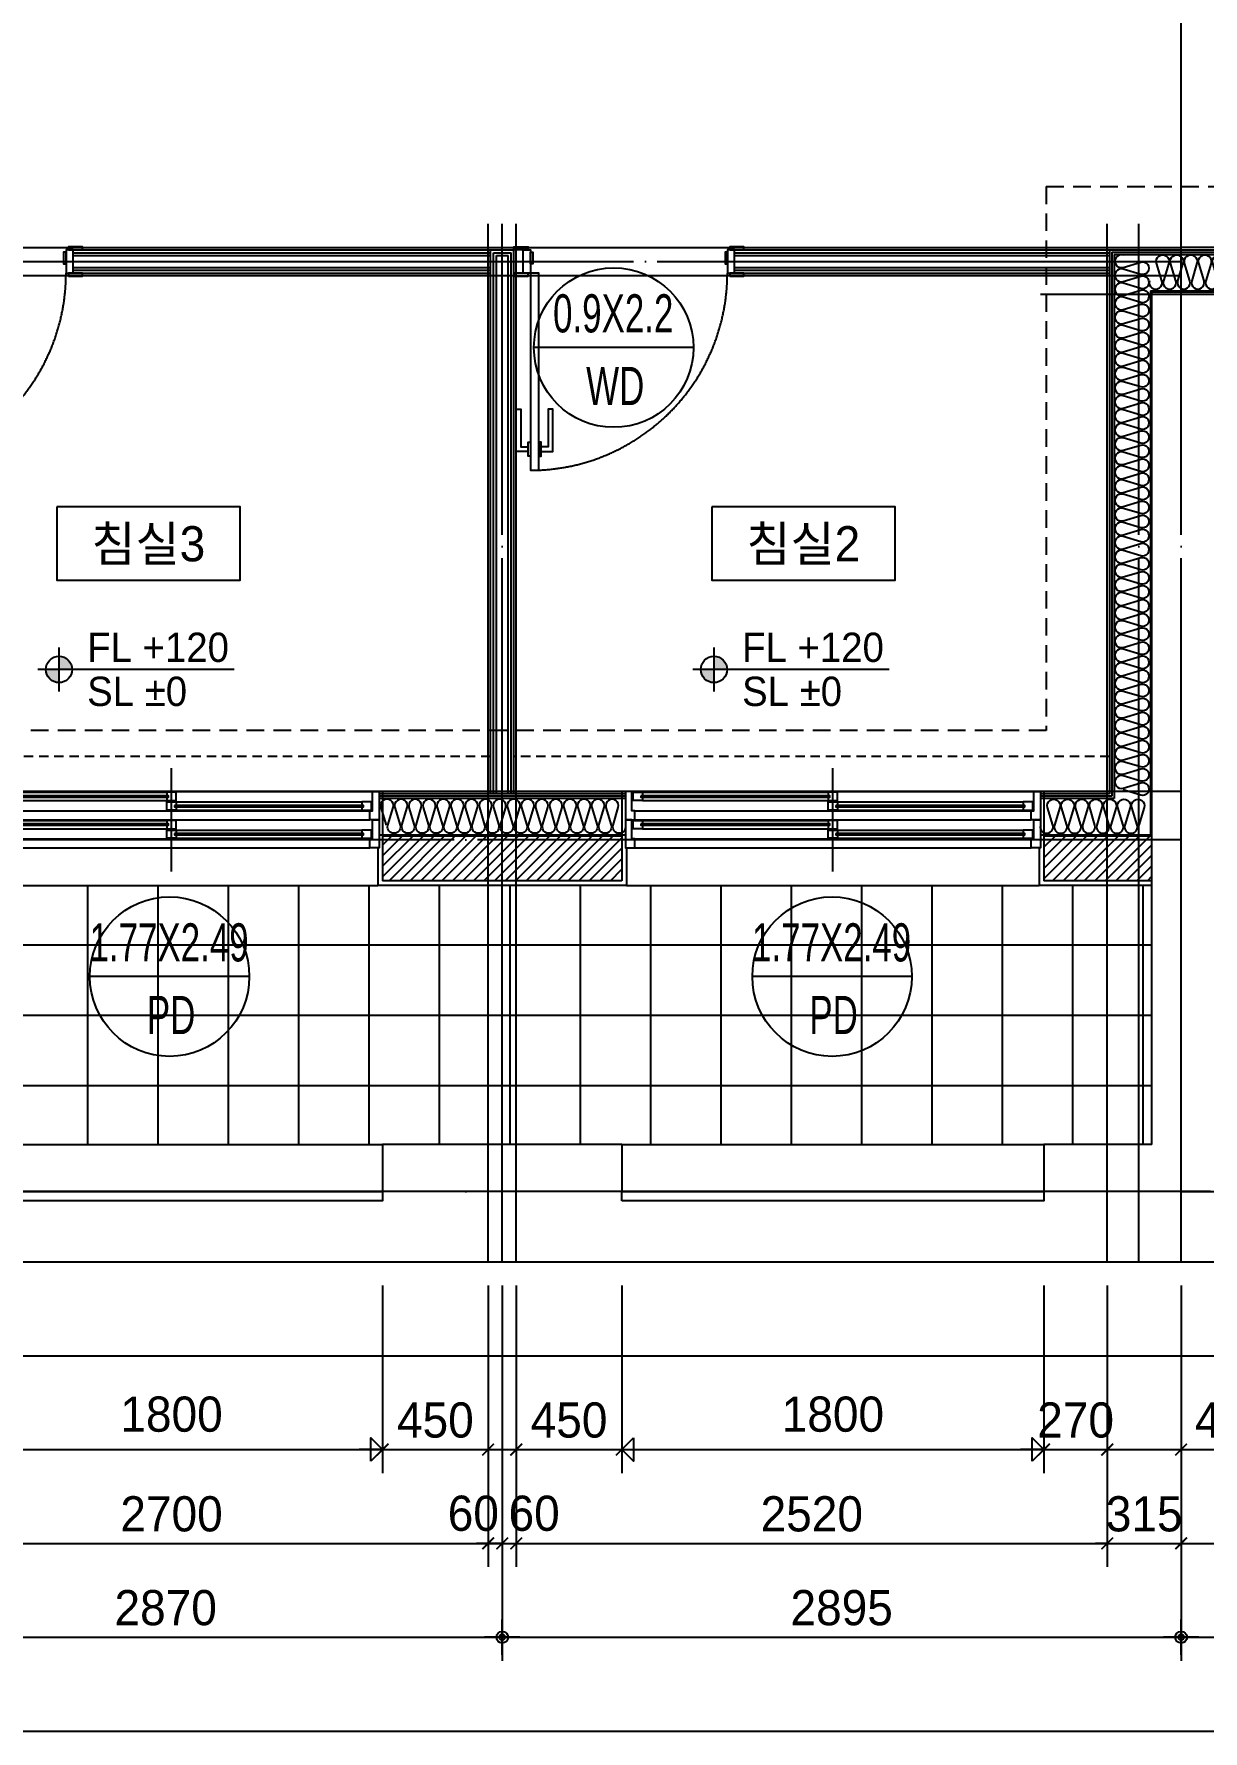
# Model space of a CAD drawing. Header units: millimetres. Extents: x -24416 to 92204, y -190080 to 23760.
# Drawn here: x 14244 to 19229, y -124406 to -117171 of the extents above; entities that cross this region are included whole.
import ezdxf
from ezdxf.enums import TextEntityAlignment as Align

# ---------------------------------------------------------------- set-up
doc = ezdxf.new("R2010")
doc.units = ezdxf.units.MM
doc.header["$LTSCALE"] = 50
for name, pattern in [('AUDIT_D_220706163347-0', [0]), ('CEN', [62, 60, -1, 0, -1]), ('H', [1.3, 0.8, -0.5]), ('HID', [2.3, 1.5, -0.8]), ('평면도(기준)$0$CENTER2', [16.25, 15, -0.5, 0.25, -0.5])]:
    doc.linetypes.add(name, pattern=pattern)
doc.layers.get('defpoints').update_dxf_attribs({"color": 139})
for name, color, linetype in [('A-레벨', 7, 'AUDIT_D_220706163347-0'), ('A-창호부호', 4, 'Continuous'), ('A_HAT', 8, 'Continuous'), ('AA-XXXX-DIMS', 7, 'Continuous'), ('ARDM', 7, 'Continuous'), ('CEN_CON', 1, 'CEN'), ('CEN_WALL', 12, 'CEN'), ('CONC', 2, 'Continuous'), ('dan1', 7, 'HID'), ('DIM', 7, 'AUDIT_D_220706163347-0'), ('ELE3_CON', 7, 'Continuous'), ('ELE4', 4, 'Continuous'), ('FIN', 6, 'Continuous'), ('INS', 8, 'Continuous'), ('INSUL', 8, 'Continuous'), ('SINA-F-FRAME', 4, 'Continuous'), ('WAL', 3, 'Continuous'), ('WAL_DRY', 7, 'Continuous'), ('WIN', 4, 'Continuous'), ('X - 단위세대$0$ETC', 6, 'Continuous'), ('바닥타일', 8, 'Continuous'), ('실명', 3, 'AUDIT_D_220706163347-0'), ('실명박스', 7, 'AUDIT_D_220706163347-0'), ('커튼박스', 6, 'Continuous'), ('평면도(기준)$0$1.EC-F-DOOR', 4, 'Continuous'), ('평면도(기준)$0$1.EC-F-DOOR-F', 4, 'Continuous')]:
    doc.layers.add(name, color=color, linetype=linetype)
doc.layers.add('Defpoint', color=135, linetype='Continuous', plot=False)
doc.layers.add('MC', color=135, linetype='Continuous', plot=False)
doc.styles.add('HAUD01', font='Dotum.ttf')
doc.styles.add('맑은고딕', font='malgun.ttf', dxfattribs={"width": 0.9})
doc.dimstyles.new('DIM-50', dxfattribs={"dimscale": 50, "dimtxt": 3, "dimasz": 1, "dimexe": 2, "dimexo": 2, "dimgap": 1, "dimtad": 1, "dimdec": 0, "dimzin": 0, "dimdsep": 46, "dimtxsty": '맑은고딕', "dimblk1": 'DIMDOT', "dimblk2": 'DIMDOT', "dimsah": 1, "dimcen": 0.09, "dimdle": 2, "dimclrd": 7, "dimclre": 7, "dimclrt": 3, "dimadec": 0, "dimazin": 0, "dimtfac": 1, "dimtdec": 0, "dimtix": 1, "dimtmove": 2, "dimatfit": 3, "dimldrblk": 'DIMDOT', "dimfxl": 1, "dimtolj": 1, "dimtzin": 0, "dimarcsym": 0})
doc.dimstyles.new('MCDIM-50', dxfattribs={"dimscale": 50, "dimtxt": 3, "dimasz": 1, "dimexe": 2, "dimexo": 2, "dimgap": 1, "dimtad": 1, "dimdec": 0, "dimzin": 0, "dimdsep": 46, "dimtxsty": '맑은고딕', "dimblk1": 'ARCHTICK', "dimblk2": 'ARCHTICK', "dimsah": 1, "dimcen": 0.09, "dimdle": 2, "dimclrd": 7, "dimclre": 7, "dimclrt": 3, "dimadec": 0, "dimazin": 0, "dimtfac": 1, "dimtdec": 0, "dimtix": 1, "dimtmove": 2, "dimatfit": 3, "dimldrblk": 'ARCHTICK', "dimfxl": 1, "dimtolj": 1, "dimtzin": 0, "dimarcsym": 0})
doc.dimstyles.new('외부100-win', dxfattribs={"dimscale": 50, "dimtxt": 3, "dimasz": 1, "dimexe": 2, "dimexo": 2.5, "dimgap": 1.5, "dimtad": 1, "dimdec": 0, "dimzin": 0, "dimdsep": 46, "dimtxsty": '맑은고딕', "dimblk": 'DO2-2', "dimblk1": 'DO2-2', "dimblk2": 'DIMDOT', "dimcen": 0.09, "dimdle": 2, "dimclrd": 7, "dimclre": 7, "dimclrt": 3, "dimadec": 0, "dimazin": 0, "dimtfac": 1, "dimtdec": 0, "dimtix": 1, "dimtmove": 2, "dimatfit": 3, "dimldrblk": 'DO2-2', "dimfxl": 1, "dimtolj": 1, "dimtzin": 0, "dimarcsym": 0})
pattern_1 = [(45, (-332026.308, -137553.743), (-22.4506403, 22.4506403), [])]

# ---------------------------------------------------------------- blocks, each defined once
blk = doc.blocks.new('A$C4D377245')
at = {"layer": 'A-창호부호'}
blk.add_line((675.4, 345), (14.6, 345), dxfattribs=at)
blk.add_circle((345, 345), 330.4, dxfattribs=at)
blk = doc.blocks.new('WIN_이중창_1800')
at = {"layer": 'Defpoint'}
for p, q in [((-15, 240), (-15, 0)), ((1785, 240), (1785, 0))]:
    blk.add_line(p, q, dxfattribs=at)
at = {"layer": 'WIN'}
blk.add_line((885, -100), (885, 340), dxfattribs=at)
at = {"layer": 'WIN', "color": 8}
for p, q in [((1742, 240), (28, 240)), ((1697, 237), (905, 237)), ((1730, 158), (40, 158)), ((865, 196), (73, 196)), ((865, 161), (73, 161)), ((1697, 202), (905, 202)), ((1730, 120), (40, 120)), ((865, 76), (73, 76)), ((1697, 117), (905, 117)), ((1697, 82), (905, 82)), ((1730, 38), (40, 38)), ((1730, 0), (40, 0)), ((865, 41), (73, 41))]:
    blk.add_line(p, q, dxfattribs=at)
at = {"layer": 'WIN'}
for points in [[(40, 158), (28, 158), (28, 240), (0, 240), (0, 120), (40, 120), (40, 158)], [(905, 216.5), (905, 202), (865, 202), (865, 237), (905, 237), (905, 222.5)], [(1704, 222.5), (1704, 216.5), (898, 216.5), (898, 222.5), (1704, 222.5)], [(1697, 216.5), (1697, 202), (1737, 202), (1737, 237), (1697, 237), (1697, 222.5)], [(1730, 158), (1742, 158), (1742, 240), (1770, 240), (1770, 120), (1730, 120), (1730, 158)], [(73, 175.5), (73, 161), (33, 161), (33, 196), (73, 196), (73, 181.5)], [(872, 181.5), (872, 175.5), (66, 175.5), (66, 181.5), (872, 181.5)], [(865, 175.5), (865, 161), (905, 161), (905, 196), (865, 196), (865, 181.5)], [(40, 38), (28, 38), (28, 120), (0, 120), (0, 0), (40, 0), (40, 38)], [(73, 55.5), (73, 41), (33, 41), (33, 76), (73, 76), (73, 61.5)], [(905, 96.5), (905, 82), (865, 82), (865, 117), (905, 117), (905, 102.5)], [(865, 55.5), (865, 41), (905, 41), (905, 76), (865, 76), (865, 61.5)], [(1704, 102.5), (1704, 96.5), (898, 96.5), (898, 102.5), (1704, 102.5)], [(1697, 96.5), (1697, 82), (1737, 82), (1737, 117), (1697, 117), (1697, 102.5)], [(1730, 38), (1742, 38), (1742, 120), (1770, 120), (1770, 0), (1730, 0), (1730, 38)], [(872, 61.5), (872, 55.5), (66, 55.5), (66, 61.5), (872, 61.5)]]:
    blk.add_lwpolyline(points, dxfattribs=at)
blk = doc.blocks.new('insul1')
blk.add_lwpolyline([(0, 0.25, 1.344031), (0.35, 0.25), (0.2, 0.75, -1.344031), (0.55, 0.75), (0.4, 0.25)], format="xyb")
blk = doc.blocks.new('DongSinsul_1')
at = {"layer": 'INSUL'}
blk.add_lwpolyline([(0, 0.25, 1.34403), (0.35, 0.25), (0.2, 0.75, -1.34403), (0.55, 0.75), (0.4, 0.25)], format="xyb", dxfattribs=at)
blk = doc.blocks.new('A$C3C3C21E6')
at = {"layer": '평면도(기준)$0$1.EC-F-DOOR'}
blk.add_lwpolyline([(70, -210), (70, -1049.6), (106, -1049.6), (106, -210), (70, -210)], dxfattribs=at)
at = {"layer": '평면도(기준)$0$1.EC-F-DOOR', "color": 8}
for points in [[(60, -969.6), (10, -969.6), (10, -789.6), (30, -789.6), (30, -949.6), (60, -949.6)], [(116.1, -969.6), (166.1, -969.6), (166.1, -789.6), (146.1, -789.6), (146.1, -949.6), (116.1, -949.6)]]:
    blk.add_lwpolyline(points, dxfattribs=at)
for points in [[(70, -929.6), (70, -989.6), (60, -989.6), (60, -929.6)], [(106, -929.6), (106, -989.6), (116, -989.6), (116, -929.6)]]:
    blk.add_lwpolyline(points, close=True, dxfattribs=at)
at = {"layer": '평면도(기준)$0$1.EC-F-DOOR', "color": 1, "linetype": '평면도(기준)$0$CENTER2', "ltscale": 6}
blk.add_arc((69.4, -209.7), 840.6, 272.49818, 359.98243, dxfattribs=at)
at = {"layer": '평면도(기준)$0$1.EC-F-DOOR-F'}
for points in [[(60, -110), (40, -110), (0, -110), (0, -98), (60, -98)], [(40, -110), (70, -110), (70, -210), (40, -210)], [(70, -120), (80, -120), (80, -170), (70, -170)], [(910, -120), (900, -120), (900, -170), (910, -170)], [(940, -110), (910, -110), (910, -210), (940, -210)], [(920, -110), (940, -110), (980, -110), (980, -98), (920, -98)], [(0, -222), (60, -222), (60, -210), (0, -210)], [(920, -222), (980, -222), (980, -210), (920, -210)]]:
    blk.add_lwpolyline(points, close=True, dxfattribs=at)
blk = doc.blocks.new('U-121A(기본)', base_point=(-97042.6, -98978.4))
at = {"layer": 'A_HAT'}
h = blk.add_hatch(dxfattribs=at)
h.set_pattern_fill('ANSI31', color=256, scale=10, style=0)
h.set_pattern_definition(pattern_1)
h.paths.add_polyline_path([(-113457.6, -97653.4), (-113457.6, -97463.4), (-114477.6, -97463.4), (-114477.6, -97653.4)])
h = blk.add_hatch(dxfattribs=at)
h.set_pattern_fill('ANSI31', color=256, scale=10, style=0)
h.set_pattern_definition(pattern_1)
h.paths.add_polyline_path([(-111657.6, -97463.4), (-111197.6, -97463.4), (-111197.6, -97653.4), (-111657.6, -97653.4)])
at = {"layer": '바닥타일'}
h = blk.add_hatch(dxfattribs=at)
h.set_pattern_fill('_USER', color=256, scale=300, double=1, pattern_type=0)
h.set_pattern_definition([(0, (-332026.3, -137553.74), (0, 300), []), (90, (-332026.3, -137553.74), (-300, 2e-14), [])])
h.paths.add_polyline_path([(-121157.6, -98778.4), (-121157.6, -97673.4), (-111197.6, -97673.4), (-111197.6, -98778.4)])
at = {"layer": 'CEN_CON'}
for p, q in [((-111072.6, -99278.4), (-111072.6, -91953.4)), ((-111072.6, -98978.4), (-121257.6, -98978.4)), ((-111072.6, -98978.4), (-96437.6, -98978.4))]:
    blk.add_line(p, q, dxfattribs=at)
at = {"layer": 'CEN_WALL'}
for p, q in [((-113967.6, -99278.4), (-113967.6, -94853.4)), ((-111252.6, -99278.4), (-111252.6, -94853.4)), ((-125707.6, -95013.4), (-111072.6, -95013.4)), ((-111672.6, -95153.4), (-108017.6, -95153.4)), ((-111072.6, -97478.4), (-125707.6, -97478.4))]:
    blk.add_line(p, q, dxfattribs=at)
at = {"layer": 'CONC'}
for p, q in [((-111197.6, -98778.4), (-111197.6, -95143.4)), ((-111197.6, -95143.4), (-110627.6, -95143.4)), ((-113457.6, -98778.4), (-114477.6, -98778.4)), ((-114477.6, -98778.4), (-114477.6, -98978.4)), ((-113457.6, -98778.4), (-113457.6, -98978.4)), ((-111197.6, -98778.4), (-111657.6, -98778.4)), ((-111657.6, -98778.4), (-111657.6, -98978.4)), ((-113457.6, -98978.4), (-114477.6, -98978.4)), ((-110947.6, -98978.4), (-111657.6, -98978.4))]:
    blk.add_line(p, q, dxfattribs=at)
at = {"layer": 'dan1'}
for points in [[(-111647.6, -94693.4), (-111647.6, -97013.4), (-116737.6, -97013.4)], [(-111647.6, -94693.4), (-107857.6, -94693.4), (-107857.6, -97013.4), (-105407.6, -97013.4)]]:
    blk.add_lwpolyline(points, dxfattribs=at)
at = {"layer": 'ELE3_CON'}
for p, q in [((-116277.6, -98778.4), (-114477.6, -98778.4)), ((-113457.6, -98778.4), (-111657.6, -98778.4))]:
    blk.add_line(p, q, dxfattribs=at)
at = {"layer": 'ELE4'}
for p, q in [((-116257.6, -97673.4), (-114497.6, -97673.4)), ((-113437.6, -97673.4), (-111677.6, -97673.4))]:
    blk.add_line(p, q, dxfattribs=at)
at = {"layer": 'FIN'}
for p, q in [((-114497.6, -97513.4), (-114497.6, -97673.4)), ((-113437.6, -97513.4), (-113437.6, -97673.4)), ((-111677.6, -97513.4), (-111677.6, -97673.4)), ((-113437.6, -97673.4), (-114497.6, -97673.4)), ((-111197.6, -97673.4), (-111677.6, -97673.4))]:
    blk.add_line(p, q, dxfattribs=at)
at = {"layer": 'INS'}
for p, q in [((-111357.6, -94983.4), (-111357.6, -97303.4)), ((-111357.6, -94983.4), (-110612.6, -94983.4)), ((-111202.6, -95138.4), (-111202.6, -97458.4)), ((-111202.6, -95138.4), (-110612.6, -95138.4)), ((-113442.6, -97303.4), (-114492.6, -97303.4)), ((-111357.6, -97303.4), (-111672.6, -97303.4)), ((-113442.6, -97458.4), (-114492.6, -97458.4)), ((-111202.6, -97458.4), (-111672.6, -97458.4))]:
    blk.add_line(p, q, dxfattribs=at)
at = {"layer": 'MC'}
for p, q in [((-114027.6, -99278.4), (-114027.6, -94853.4)), ((-113907.6, -99278.4), (-113907.6, -94853.4)), ((-111387.6, -99278.4), (-111387.6, -94853.4)), ((-125707.6, -94953.4), (-111072.6, -94953.4)), ((-105097.6, -94953.4), (-111072.6, -94953.4)), ((-125707.6, -95073.4), (-111072.6, -95073.4)), ((-111072.6, -97273.4), (-125707.6, -97273.4))]:
    blk.add_line(p, q, dxfattribs=at)
at = {"layer": 'WAL'}
for p, q in [((-113457.6, -97463.4), (-114477.6, -97463.4)), ((-114477.6, -97463.4), (-114477.6, -97653.4)), ((-113457.6, -97463.4), (-113457.6, -97653.4)), ((-111197.6, -97463.4), (-111657.6, -97463.4)), ((-111657.6, -97463.4), (-111657.6, -97653.4)), ((-113457.6, -97653.4), (-114477.6, -97653.4)), ((-111197.6, -97653.4), (-111657.6, -97653.4))]:
    blk.add_line(p, q, dxfattribs=at)
at = {"layer": 'WAL_DRY'}
for p, q in [((-115797.6, -94963.4), (-114017.6, -94963.4)), ((-115797.6, -94975.9), (-114017.6, -94975.9)), ((-115797.6, -94988.4), (-114017.6, -94988.4)), ((-114017.6, -97283.4), (-114017.6, -94963.4)), ((-114017.6, -94963.4), (-113917.6, -94963.4)), ((-114005.1, -97283.4), (-114005.1, -94975.9)), ((-114005.1, -94975.9), (-113930.1, -94975.9)), ((-113992.6, -97283.4), (-113992.6, -94988.4)), ((-113992.6, -94988.4), (-113942.6, -94988.4)), ((-113942.6, -97283.4), (-113942.6, -94988.4)), ((-113930.1, -97283.4), (-113930.1, -94975.9)), ((-113917.6, -97283.4), (-113917.6, -94963.4)), ((-112977.6, -94963.4), (-111377.6, -94963.4)), ((-112977.6, -94975.9), (-111377.6, -94975.9)), ((-112977.6, -94988.4), (-111377.6, -94988.4)), ((-111377.6, -94963.4), (-111377.6, -97283.4)), ((-111377.6, -94963.4), (-110612.6, -94963.4)), ((-111367.6, -94973.4), (-110612.6, -94973.4)), ((-111367.6, -94973.4), (-111367.6, -97293.4)), ((-115797.6, -95038.4), (-114017.6, -95038.4)), ((-115797.6, -95050.9), (-114017.6, -95050.9)), ((-115797.6, -95063.4), (-114017.6, -95063.4)), ((-112977.6, -95038.4), (-111377.6, -95038.4)), ((-112977.6, -95050.9), (-111377.6, -95050.9)), ((-112977.6, -95063.4), (-111377.6, -95063.4)), ((-113442.6, -97283.4), (-114492.6, -97283.4)), ((-113442.6, -97293.4), (-114492.6, -97293.4)), ((-111377.6, -97283.4), (-111672.6, -97283.4)), ((-111367.6, -97293.4), (-111672.6, -97293.4))]:
    blk.add_line(p, q, dxfattribs=at)
at = {"layer": 'X - 단위세대$0$ETC'}
for points in [[(-116277.6, -99018.4), (-116277.6, -98978.4), (-114477.6, -98978.4), (-114477.6, -99018.4), (-116277.6, -99018.4)], [(-113457.6, -99018.4), (-113457.6, -98978.4), (-111657.6, -98978.4), (-111657.6, -99018.4), (-113457.6, -99018.4)]]:
    blk.add_lwpolyline(points, dxfattribs=at)
at = {"layer": '커튼박스', "linetype": 'H'}
for p, q in [((-114017.6, -97123.4), (-116737.6, -97123.4)), ((-111377.6, -97123.4), (-113917.6, -97123.4))]:
    blk.add_line(p, q, dxfattribs=at)
at = {"layer": 'INS', "xscale": 150, "yscale": 150, "zscale": 150, "rotation": 270, "row_count": 1, "column_count": 38, "row_spacing": 0, "column_spacing": 60}
blk.add_blockref('insul1', (-111357.6, -94985.9), dxfattribs=at)
at = {"layer": 'INS', "yscale": 150, "zscale": 150, "row_count": 1, "row_spacing": 0}
for p, xscale, column_count, column_spacing in [((-113442.6, -97453.4), -150, 17, -60), ((-111672.6, -97453.4), 150, 7, 60)]:
    blk.add_blockref('insul1', p, dxfattribs=dict(at, xscale=xscale, column_count=column_count, column_spacing=column_spacing))
at = {"layer": 'INSUL', "xscale": 150, "yscale": 150, "zscale": 150, "rotation": 4.764361866196885e-11, "row_count": 1, "column_count": 9, "row_spacing": 1, "column_spacing": 60}
blk.add_blockref('DongSinsul_1', (-111207.6, -95133.4), dxfattribs=at)
at = {"layer": 'SINA-F-FRAME'}
for p in [(-116737.6, -94853.4), (-113917.6, -94853.4)]:
    blk.add_blockref('A$C3C3C21E6', p, dxfattribs=at)
at = {"layer": 'WIN', "xscale": -1}
for p in [(-114492.6, -97513.4), (-111672.6, -97513.4)]:
    blk.add_blockref('WIN_이중창_1800', p, dxfattribs=at)
blk = doc.blocks.new('A$Cb33ca4a3')
at = {"layer": 'A-레벨'}
h = blk.add_hatch(color=256, dxfattribs=at)
h.paths.add_polyline_path([(14350.7, -143696.4), (14350.7, -143640.1), (14294.5, -143640.1, 0.414214)])
h.paths.add_polyline_path([(14350.7, -143583.9), (14350.7, -143640.1), (14407, -143640.1, 0.414214)])
h = blk.add_hatch(color=256, dxfattribs=at)
h.paths.add_polyline_path([(17143.4, -143696.4), (17143.4, -143640.1), (17087.2, -143640.1, 0.414214)])
h.paths.add_polyline_path([(17143.4, -143583.9), (17143.4, -143640.1), (17199.7, -143640.1, 0.414214)])
for p, q in [((14350.7, -143546.4), (14350.7, -143733.9)), ((17143.4, -143546.4), (17143.4, -143733.9)), ((15097.8, -143640.1), (14260.7, -143640.1)), ((17890.5, -143640.1), (17053.4, -143640.1))]:
    blk.add_line(p, q, dxfattribs=at)
for centre in [(14350.7, -143640.1), (17143.4, -143640.1)]:
    blk.add_circle(centre, 56.2, dxfattribs=at)
at = {"layer": 'A-레벨', "color": 4, "style": 'HAUD01'}
for s, p in [('FL +120', (14470.8, -143608.2)), ('FL +120', (17263.5, -143608.2)), ('SL %%P0', (14470.8, -143795.9)), ('SL %%P0', (17263.5, -143795.9))]:
    blk.add_text(s, height=125, dxfattribs=at).set_placement(p)
blk = doc.blocks.new('_ArchTick')
at = {"color": 0, "linetype": 'ByBlock', "const_width": 0.15}
blk.add_lwpolyline([(-0.5, -0.5), (0.5, 0.5)], dxfattribs=at)
blk = doc.blocks.new('*D148')
at = {"layer": 'defpoints', "color": 0, "linetype": 'ByBlock', "transparency": 16777216}
for p in [(19135.6, -146165.9), (19580.6, -146165.9), (19580.6, -146965.9)]:
    blk.add_point(p, dxfattribs=at)
at = {"layer": 'DIM', "color": 7, "linetype": 'ByBlock', "lineweight": -2, "transparency": 16777216}
for p, q in [((19135.6, -146265.9), (19135.6, -147065.9)), ((19580.6, -146265.9), (19580.6, -147065.9)), ((19035.6, -146965.9), (19680.6, -146965.9))]:
    blk.add_line(p, q, dxfattribs=at)
at = {"layer": 'DIM', "color": 7, "linetype": 'ByBlock', "lineweight": -2, "transparency": 16777216, "xscale": 50, "yscale": 50, "zscale": 50, "rotation": 180}
blk.add_blockref('_ArchTick', (19135.6, -146965.9), dxfattribs=at)
at = {"layer": 'DIM', "color": 7, "linetype": 'ByBlock', "lineweight": -2, "transparency": 16777216, "xscale": 50, "yscale": 50, "zscale": 50}
blk.add_blockref('_ArchTick', (19580.6, -146965.9), dxfattribs=at)
at = {"layer": 'DIM', "color": 3, "linetype": 'ByBlock', "transparency": 16777216, "insert": (19358.1, -146840.8), "char_height": 150, "attachment_point": 5, "style": 'HAUD01'}
blk.add_mtext('\\A1;445', dxfattribs=at)
blk = doc.blocks.new('DIMDOT')
at = {"layer": 'AA-XXXX-DIMS'}
for p, q in [((0, -1.5), (0, 1.5)), ((-1.5, 0), (1.5, 0))]:
    blk.add_line(p, q, dxfattribs=at)
for radius in [0.5, 0.25]:
    blk.add_circle((0, 0), radius, dxfattribs=at)
blk = doc.blocks.new('*D702')
at = {"layer": 'defpoints', "color": 0, "transparency": 16777216}
for p in [(13370.6, -146165.9), (16240.6, -146165.9), (16240.6, -147765.9)]:
    blk.add_point(p, dxfattribs=at)
at = {"layer": 'DIM', "color": 7, "lineweight": -2, "transparency": 16777216}
for p, q in [((13370.6, -146265.9), (13370.6, -147865.9)), ((16240.6, -146265.9), (16240.6, -147865.9)), ((13420.6, -147765.9), (16190.6, -147765.9))]:
    blk.add_line(p, q, dxfattribs=at)
at = {"layer": 'DIM', "color": 7, "lineweight": -2, "transparency": 16777216, "xscale": 50, "yscale": 50, "zscale": 50, "rotation": 180}
blk.add_blockref('DIMDOT', (13370.6, -147765.9), dxfattribs=at)
at = {"layer": 'DIM', "color": 7, "lineweight": -2, "transparency": 16777216, "xscale": 50, "yscale": 50, "zscale": 50}
blk.add_blockref('DIMDOT', (16240.6, -147765.9), dxfattribs=at)
at = {"layer": 'DIM', "color": 3, "transparency": 16777216, "insert": (14805.6, -147640.8), "char_height": 150, "attachment_point": 5, "style": 'HAUD01'}
blk.add_mtext('\\A1;2870', dxfattribs=at)
blk = doc.blocks.new('*D703')
at = {"layer": 'defpoints', "color": 0, "transparency": 16777216}
for p in [(16240.6, -146165.9), (19135.6, -146165.9), (19135.6, -147765.9)]:
    blk.add_point(p, dxfattribs=at)
at = {"layer": 'DIM', "color": 7, "lineweight": -2, "transparency": 16777216}
for p, q in [((16240.6, -146265.9), (16240.6, -147865.9)), ((19135.6, -146265.9), (19135.6, -147865.9)), ((16290.6, -147765.9), (19085.6, -147765.9))]:
    blk.add_line(p, q, dxfattribs=at)
at = {"layer": 'DIM', "color": 7, "lineweight": -2, "transparency": 16777216, "xscale": 50, "yscale": 50, "zscale": 50, "rotation": 180}
blk.add_blockref('DIMDOT', (16240.6, -147765.9), dxfattribs=at)
at = {"layer": 'DIM', "color": 7, "lineweight": -2, "transparency": 16777216, "xscale": 50, "yscale": 50, "zscale": 50}
blk.add_blockref('DIMDOT', (19135.6, -147765.9), dxfattribs=at)
at = {"layer": 'DIM', "color": 3, "transparency": 16777216, "insert": (17688.1, -147640.8), "char_height": 150, "attachment_point": 5, "style": 'HAUD01'}
blk.add_mtext('\\A1;2895', dxfattribs=at)
blk = doc.blocks.new('*D704')
at = {"layer": 'defpoints', "color": 0, "transparency": 16777216}
for p in [(19135.6, -146165.9), (21955.6, -146165.9), (21955.6, -147765.9)]:
    blk.add_point(p, dxfattribs=at)
at = {"layer": 'DIM', "color": 7, "lineweight": -2, "transparency": 16777216}
for p, q in [((19135.6, -146265.9), (19135.6, -147865.9)), ((21955.6, -146265.9), (21955.6, -147865.9)), ((19185.6, -147765.9), (21905.6, -147765.9))]:
    blk.add_line(p, q, dxfattribs=at)
at = {"layer": 'DIM', "color": 7, "lineweight": -2, "transparency": 16777216, "xscale": 50, "yscale": 50, "zscale": 50, "rotation": 180}
blk.add_blockref('DIMDOT', (19135.6, -147765.9), dxfattribs=at)
at = {"layer": 'DIM', "color": 7, "lineweight": -2, "transparency": 16777216, "xscale": 50, "yscale": 50, "zscale": 50}
blk.add_blockref('DIMDOT', (21955.6, -147765.9), dxfattribs=at)
at = {"layer": 'DIM', "color": 3, "transparency": 16777216, "insert": (20545.6, -147640.8), "char_height": 150, "attachment_point": 5, "style": 'HAUD01'}
blk.add_mtext('\\A1;2820', dxfattribs=at)
blk = doc.blocks.new('*D708')
at = {"layer": 'defpoints', "color": 0, "transparency": 16777216}
for p in [(9130.6, -146165.9), (33165.6, -146165.9), (33165.6, -148165.9)]:
    blk.add_point(p, dxfattribs=at)
at = {"layer": 'DIM', "color": 7, "lineweight": -2, "transparency": 16777216}
for p, q in [((9130.6, -146265.9), (9130.6, -148265.9)), ((33165.6, -146265.9), (33165.6, -148265.9)), ((9180.6, -148165.9), (33115.6, -148165.9))]:
    blk.add_line(p, q, dxfattribs=at)
at = {"layer": 'DIM', "color": 7, "lineweight": -2, "transparency": 16777216, "xscale": 50, "yscale": 50, "zscale": 50, "rotation": 180}
blk.add_blockref('DIMDOT', (9130.6, -148165.9), dxfattribs=at)
at = {"layer": 'DIM', "color": 7, "lineweight": -2, "transparency": 16777216, "xscale": 50, "yscale": 50, "zscale": 50}
blk.add_blockref('DIMDOT', (33165.6, -148165.9), dxfattribs=at)
at = {"layer": 'DIM', "color": 3, "transparency": 16777216, "insert": (21148.1, -148040.8), "char_height": 150, "attachment_point": 5, "style": 'HAUD01'}
blk.add_mtext('\\A1;24035', dxfattribs=at)
blk = doc.blocks.new('*D713')
at = {"layer": 'defpoints', "color": 0, "linetype": 'ByBlock', "transparency": 16777216}
for p in [(13480.6, -146165.9), (16180.6, -146165.9), (16180.6, -147365.9)]:
    blk.add_point(p, dxfattribs=at)
at = {"layer": 'DIM', "color": 7, "linetype": 'ByBlock', "lineweight": -2, "transparency": 16777216}
for p, q in [((13480.6, -146265.9), (13480.6, -147465.9)), ((16180.6, -146265.9), (16180.6, -147465.9)), ((13380.6, -147365.9), (16280.6, -147365.9))]:
    blk.add_line(p, q, dxfattribs=at)
at = {"layer": 'DIM', "color": 7, "linetype": 'ByBlock', "lineweight": -2, "transparency": 16777216, "xscale": 50, "yscale": 50, "zscale": 50, "rotation": 180}
blk.add_blockref('_ArchTick', (13480.6, -147365.9), dxfattribs=at)
at = {"layer": 'DIM', "color": 7, "linetype": 'ByBlock', "lineweight": -2, "transparency": 16777216, "xscale": 50, "yscale": 50, "zscale": 50}
blk.add_blockref('_ArchTick', (16180.6, -147365.9), dxfattribs=at)
at = {"layer": 'DIM', "color": 3, "linetype": 'ByBlock', "transparency": 16777216, "insert": (14830.6, -147240.8), "char_height": 150, "attachment_point": 5, "style": 'HAUD01'}
blk.add_mtext('\\A1;2700', dxfattribs=at)
blk = doc.blocks.new('*D714')
at = {"layer": 'defpoints', "color": 0, "linetype": 'ByBlock', "transparency": 16777216}
for p in [(16180.6, -146165.9), (16240.6, -146165.9), (16240.6, -147365.9)]:
    blk.add_point(p, dxfattribs=at)
at = {"layer": 'DIM', "color": 7, "linetype": 'ByBlock', "lineweight": -2, "transparency": 16777216}
for p, q in [((16180.6, -146265.9), (16180.6, -147465.9)), ((16240.6, -146265.9), (16240.6, -147465.9)), ((16180.6, -147365.9), (16130.6, -147365.9)), ((16180.6, -147365.9), (16240.6, -147365.9)), ((16240.6, -147365.9), (16290.6, -147365.9))]:
    blk.add_line(p, q, dxfattribs=at)
at = {"layer": 'DIM', "color": 7, "linetype": 'ByBlock', "lineweight": -2, "transparency": 16777216, "xscale": 50, "yscale": 50, "zscale": 50}
blk.add_blockref('_ArchTick', (16180.6, -147365.9), dxfattribs=at)
at = {"layer": 'DIM', "color": 7, "linetype": 'ByBlock', "lineweight": -2, "transparency": 16777216, "xscale": 50, "yscale": 50, "zscale": 50, "rotation": 180}
blk.add_blockref('_ArchTick', (16240.6, -147365.9), dxfattribs=at)
at = {"layer": 'DIM', "color": 3, "linetype": 'ByBlock', "transparency": 16777216, "insert": (16117.4, -147238.4), "char_height": 150, "attachment_point": 5, "style": 'HAUD01'}
blk.add_mtext('\\A1;60', dxfattribs=at)
blk = doc.blocks.new('*D715')
at = {"layer": 'defpoints', "color": 0, "linetype": 'ByBlock', "transparency": 16777216}
for p in [(16240.6, -146165.9), (16300.6, -146165.9), (16300.6, -147365.9)]:
    blk.add_point(p, dxfattribs=at)
at = {"layer": 'DIM', "color": 7, "linetype": 'ByBlock', "lineweight": -2, "transparency": 16777216}
for p, q in [((16240.6, -146265.9), (16240.6, -147465.9)), ((16300.6, -146265.9), (16300.6, -147465.9)), ((16240.6, -147365.9), (16190.6, -147365.9)), ((16240.6, -147365.9), (16300.6, -147365.9)), ((16300.6, -147365.9), (16350.6, -147365.9))]:
    blk.add_line(p, q, dxfattribs=at)
at = {"layer": 'DIM', "color": 7, "linetype": 'ByBlock', "lineweight": -2, "transparency": 16777216, "xscale": 50, "yscale": 50, "zscale": 50}
blk.add_blockref('_ArchTick', (16240.6, -147365.9), dxfattribs=at)
at = {"layer": 'DIM', "color": 7, "linetype": 'ByBlock', "lineweight": -2, "transparency": 16777216, "xscale": 50, "yscale": 50, "zscale": 50, "rotation": 180}
blk.add_blockref('_ArchTick', (16300.6, -147365.9), dxfattribs=at)
at = {"layer": 'DIM', "color": 3, "linetype": 'ByBlock', "transparency": 16777216, "insert": (16376.7, -147238.4), "char_height": 150, "attachment_point": 5, "style": 'HAUD01'}
blk.add_mtext('\\A1;60', dxfattribs=at)
blk = doc.blocks.new('*D716')
at = {"layer": 'defpoints', "color": 0, "linetype": 'ByBlock', "transparency": 16777216}
for p in [(16300.6, -146165.9), (18820.6, -146165.9), (18820.6, -147365.9)]:
    blk.add_point(p, dxfattribs=at)
at = {"layer": 'DIM', "color": 7, "linetype": 'ByBlock', "lineweight": -2, "transparency": 16777216}
for p, q in [((16300.6, -146265.9), (16300.6, -147465.9)), ((18820.6, -146265.9), (18820.6, -147465.9)), ((16200.6, -147365.9), (18920.6, -147365.9))]:
    blk.add_line(p, q, dxfattribs=at)
at = {"layer": 'DIM', "color": 7, "linetype": 'ByBlock', "lineweight": -2, "transparency": 16777216, "xscale": 50, "yscale": 50, "zscale": 50, "rotation": 180}
blk.add_blockref('_ArchTick', (16300.6, -147365.9), dxfattribs=at)
at = {"layer": 'DIM', "color": 7, "linetype": 'ByBlock', "lineweight": -2, "transparency": 16777216, "xscale": 50, "yscale": 50, "zscale": 50}
blk.add_blockref('_ArchTick', (18820.6, -147365.9), dxfattribs=at)
at = {"layer": 'DIM', "color": 3, "linetype": 'ByBlock', "transparency": 16777216, "insert": (17560.6, -147240.8), "char_height": 150, "attachment_point": 5, "style": 'HAUD01'}
blk.add_mtext('\\A1;2520', dxfattribs=at)
blk = doc.blocks.new('*D717')
at = {"layer": 'defpoints', "color": 0, "linetype": 'ByBlock', "transparency": 16777216}
for p in [(18820.6, -146165.9), (19135.6, -146165.9), (19135.6, -147365.9)]:
    blk.add_point(p, dxfattribs=at)
at = {"layer": 'DIM', "color": 7, "linetype": 'ByBlock', "lineweight": -2, "transparency": 16777216}
for p, q in [((18820.6, -146265.9), (18820.6, -147465.9)), ((19135.6, -146265.9), (19135.6, -147465.9)), ((18820.6, -147365.9), (18770.6, -147365.9)), ((18820.6, -147365.9), (19135.6, -147365.9)), ((19135.6, -147365.9), (19185.6, -147365.9))]:
    blk.add_line(p, q, dxfattribs=at)
at = {"layer": 'DIM', "color": 7, "linetype": 'ByBlock', "lineweight": -2, "transparency": 16777216, "xscale": 50, "yscale": 50, "zscale": 50}
blk.add_blockref('_ArchTick', (18820.6, -147365.9), dxfattribs=at)
at = {"layer": 'DIM', "color": 7, "linetype": 'ByBlock', "lineweight": -2, "transparency": 16777216, "xscale": 50, "yscale": 50, "zscale": 50, "rotation": 180}
blk.add_blockref('_ArchTick', (19135.6, -147365.9), dxfattribs=at)
at = {"layer": 'DIM', "color": 3, "linetype": 'ByBlock', "transparency": 16777216, "insert": (18978.1, -147240.8), "char_height": 150, "attachment_point": 5, "style": 'HAUD01'}
blk.add_mtext('\\A1;315', dxfattribs=at)
blk = doc.blocks.new('DO2-2')
at = {"layer": 'ARDM'}
blk.add_line((0, 0), (-2, 0), dxfattribs=at)
blk.add_lwpolyline([(-1, -1), (-1, 1), (0, 0)], close=True, dxfattribs=at)
blk = doc.blocks.new('*D731')
at = {"layer": 'defpoints', "color": 0, "linetype": 'ByBlock', "transparency": 16777216}
for p in [(13930.6, -146165.9), (15730.6, -146165.9), (15730.6, -146965.9)]:
    blk.add_point(p, dxfattribs=at)
at = {"layer": 'DIM', "color": 7, "linetype": 'ByBlock', "lineweight": -2, "transparency": 16777216}
for p, q in [((13930.6, -146290.9), (13930.6, -147065.9)), ((15730.6, -146290.9), (15730.6, -147065.9)), ((13980.6, -146965.9), (15680.6, -146965.9))]:
    blk.add_line(p, q, dxfattribs=at)
at = {"layer": 'DIM', "color": 7, "linetype": 'ByBlock', "lineweight": -2, "transparency": 16777216, "xscale": 50, "yscale": 50, "zscale": 50, "rotation": 180}
blk.add_blockref('DO2-2', (13930.6, -146965.9), dxfattribs=at)
at = {"layer": 'DIM', "color": 7, "linetype": 'ByBlock', "lineweight": -2, "transparency": 16777216, "xscale": 50, "yscale": 50, "zscale": 50}
blk.add_blockref('DO2-2', (15730.6, -146965.9), dxfattribs=at)
at = {"layer": 'DIM', "color": 3, "linetype": 'ByBlock', "transparency": 16777216, "insert": (14830.6, -146815.8), "char_height": 150, "attachment_point": 5, "style": 'HAUD01'}
blk.add_mtext('\\A1;1800', dxfattribs=at)
blk = doc.blocks.new('*D732')
at = {"layer": 'defpoints', "color": 0, "linetype": 'ByBlock', "transparency": 16777216}
for p in [(15730.6, -146165.9), (16180.6, -146165.9), (16180.6, -146965.9)]:
    blk.add_point(p, dxfattribs=at)
at = {"layer": 'DIM', "color": 7, "linetype": 'ByBlock', "lineweight": -2, "transparency": 16777216}
for p, q in [((15730.6, -146265.9), (15730.6, -147065.9)), ((16180.6, -146265.9), (16180.6, -147065.9)), ((15630.6, -146965.9), (16280.6, -146965.9))]:
    blk.add_line(p, q, dxfattribs=at)
at = {"layer": 'DIM', "color": 7, "linetype": 'ByBlock', "lineweight": -2, "transparency": 16777216, "xscale": 50, "yscale": 50, "zscale": 50, "rotation": 180}
blk.add_blockref('_ArchTick', (15730.6, -146965.9), dxfattribs=at)
at = {"layer": 'DIM', "color": 7, "linetype": 'ByBlock', "lineweight": -2, "transparency": 16777216, "xscale": 50, "yscale": 50, "zscale": 50}
blk.add_blockref('_ArchTick', (16180.6, -146965.9), dxfattribs=at)
at = {"layer": 'DIM', "color": 3, "linetype": 'ByBlock', "transparency": 16777216, "insert": (15955.6, -146840.8), "char_height": 150, "attachment_point": 5, "style": 'HAUD01'}
blk.add_mtext('\\A1;450', dxfattribs=at)
blk = doc.blocks.new('*D733')
at = {"layer": 'defpoints', "color": 0, "linetype": 'ByBlock', "transparency": 16777216}
for p in [(16300.6, -146165.9), (16750.6, -146165.9), (16750.6, -146965.9)]:
    blk.add_point(p, dxfattribs=at)
at = {"layer": 'DIM', "color": 7, "linetype": 'ByBlock', "lineweight": -2, "transparency": 16777216}
for p, q in [((16300.6, -146265.9), (16300.6, -147065.9)), ((16750.6, -146265.9), (16750.6, -147065.9)), ((16200.6, -146965.9), (16850.6, -146965.9))]:
    blk.add_line(p, q, dxfattribs=at)
at = {"layer": 'DIM', "color": 7, "linetype": 'ByBlock', "lineweight": -2, "transparency": 16777216, "xscale": 50, "yscale": 50, "zscale": 50, "rotation": 180}
blk.add_blockref('_ArchTick', (16300.6, -146965.9), dxfattribs=at)
at = {"layer": 'DIM', "color": 7, "linetype": 'ByBlock', "lineweight": -2, "transparency": 16777216, "xscale": 50, "yscale": 50, "zscale": 50}
blk.add_blockref('_ArchTick', (16750.6, -146965.9), dxfattribs=at)
at = {"layer": 'DIM', "color": 3, "linetype": 'ByBlock', "transparency": 16777216, "insert": (16525.6, -146840.8), "char_height": 150, "attachment_point": 5, "style": 'HAUD01'}
blk.add_mtext('\\A1;450', dxfattribs=at)
blk = doc.blocks.new('*D734')
at = {"layer": 'defpoints', "color": 0, "linetype": 'ByBlock', "transparency": 16777216}
for p in [(16750.6, -146165.9), (18550.6, -146165.9), (18550.6, -146965.9)]:
    blk.add_point(p, dxfattribs=at)
at = {"layer": 'DIM', "color": 7, "linetype": 'ByBlock', "lineweight": -2, "transparency": 16777216}
for p, q in [((16750.6, -146290.9), (16750.6, -147065.9)), ((18550.6, -146290.9), (18550.6, -147065.9)), ((16800.6, -146965.9), (18500.6, -146965.9))]:
    blk.add_line(p, q, dxfattribs=at)
at = {"layer": 'DIM', "color": 7, "linetype": 'ByBlock', "lineweight": -2, "transparency": 16777216, "xscale": 50, "yscale": 50, "zscale": 50, "rotation": 180}
blk.add_blockref('DO2-2', (16750.6, -146965.9), dxfattribs=at)
at = {"layer": 'DIM', "color": 7, "linetype": 'ByBlock', "lineweight": -2, "transparency": 16777216, "xscale": 50, "yscale": 50, "zscale": 50}
blk.add_blockref('DO2-2', (18550.6, -146965.9), dxfattribs=at)
at = {"layer": 'DIM', "color": 3, "linetype": 'ByBlock', "transparency": 16777216, "insert": (17650.6, -146815.8), "char_height": 150, "attachment_point": 5, "style": 'HAUD01'}
blk.add_mtext('\\A1;1800', dxfattribs=at)
blk = doc.blocks.new('*D735')
at = {"layer": 'defpoints', "color": 0, "linetype": 'ByBlock', "transparency": 16777216}
for p in [(18550.6, -146165.9), (18820.6, -146165.9), (18820.6, -146965.9)]:
    blk.add_point(p, dxfattribs=at)
at = {"layer": 'DIM', "color": 7, "linetype": 'ByBlock', "lineweight": -2, "transparency": 16777216}
for p, q in [((18550.6, -146265.9), (18550.6, -147065.9)), ((18820.6, -146265.9), (18820.6, -147065.9)), ((18550.6, -146965.9), (18500.6, -146965.9)), ((18550.6, -146965.9), (18820.6, -146965.9)), ((18820.6, -146965.9), (18870.6, -146965.9))]:
    blk.add_line(p, q, dxfattribs=at)
at = {"layer": 'DIM', "color": 7, "linetype": 'ByBlock', "lineweight": -2, "transparency": 16777216, "xscale": 50, "yscale": 50, "zscale": 50}
blk.add_blockref('_ArchTick', (18550.6, -146965.9), dxfattribs=at)
at = {"layer": 'DIM', "color": 7, "linetype": 'ByBlock', "lineweight": -2, "transparency": 16777216, "xscale": 50, "yscale": 50, "zscale": 50, "rotation": 180}
blk.add_blockref('_ArchTick', (18820.6, -146965.9), dxfattribs=at)
at = {"layer": 'DIM', "color": 3, "linetype": 'ByBlock', "transparency": 16777216, "insert": (18685.6, -146840.8), "char_height": 150, "attachment_point": 5, "style": 'HAUD01'}
blk.add_mtext('\\A1;270', dxfattribs=at)
blk = doc.blocks.new('DIM-1108')
at = {"layer": 'DIM'}
for base, p1, p2, picture, middle in [((33165.6, -148165.9), (9130.6, -146165.9), (33165.6, -146165.9), '*D708', (21148.1, -148040.8)), ((16240.6, -147765.9), (13370.6, -146165.9), (16240.6, -146165.9), '*D702', (14805.6, -147640.8)), ((19135.6, -147765.9), (16240.6, -146165.9), (19135.6, -146165.9), '*D703', (17688.1, -147640.8)), ((21955.6, -147765.9), (19135.6, -146165.9), (21955.6, -146165.9), '*D704', (20545.6, -147640.8))]:
    dim = blk.add_linear_dim(base=base, p1=p1, p2=p2, angle=180, dimstyle='DIM-50', override={"dimscale": 50, "dimtxsty": 'HAUD01'}, dxfattribs=at)
    dim.commit()
    dim.dimension.update_dxf_attribs({"geometry": picture, "text_midpoint": middle})
at = {"layer": 'DIM', "linetype": 'ByBlock'}
for base, p1, p2, dimstyle, picture, middle in [((16180.6, -147365.9), (13480.6, -146165.9), (16180.6, -146165.9), 'MCDIM-50', '*D713', (14830.6, -147240.8)), ((15730.6, -146965.9), (13930.6, -146165.9), (15730.6, -146165.9), '외부100-win', '*D731', (14830.6, -146815.8)), ((16180.6, -146965.9), (15730.6, -146165.9), (16180.6, -146165.9), 'MCDIM-50', '*D732', (15955.6, -146840.8)), ((18820.6, -147365.9), (16300.6, -146165.9), (18820.6, -146165.9), 'MCDIM-50', '*D716', (17560.6, -147240.8)), ((16750.6, -146965.9), (16300.6, -146165.9), (16750.6, -146165.9), 'MCDIM-50', '*D733', (16525.6, -146840.8)), ((18550.6, -146965.9), (16750.6, -146165.9), (18550.6, -146165.9), '외부100-win', '*D734', (17650.6, -146815.8)), ((18820.6, -146965.9), (18550.6, -146165.9), (18820.6, -146165.9), 'MCDIM-50', '*D735', (18685.6, -146840.8)), ((19135.6, -147365.9), (18820.6, -146165.9), (19135.6, -146165.9), 'MCDIM-50', '*D717', (18978.1, -147240.8)), ((19580.6, -146965.9), (19135.6, -146165.9), (19580.6, -146165.9), 'MCDIM-50', '*D148', (19358.1, -146840.8))]:
    dim = blk.add_linear_dim(base=base, p1=p1, p2=p2, angle=180, dimstyle=dimstyle, override={"dimtxsty": 'HAUD01'}, dxfattribs=at)
    dim.commit()
    dim.dimension.update_dxf_attribs({"geometry": picture, "text_midpoint": middle})
for base, p1, p2, picture, middle in [((16240.6, -147365.9), (16180.6, -146165.9), (16240.6, -146165.9), '*D714', (16117.4, -147238.4)), ((16300.6, -147365.9), (16240.6, -146165.9), (16300.6, -146165.9), '*D715', (16376.7, -147238.4))]:
    dim = blk.add_linear_dim(base=base, p1=p1, p2=p2, angle=180, dimstyle='MCDIM-50', override={"dimtxsty": 'HAUD01'}, dxfattribs=at)
    dim.commit()
    dim.dimension.update_dxf_attribs({"geometry": picture, "text_midpoint": middle, "dimtype": 128})

msp = doc.modelspace()

# ---------------------------------------------------------------- linework, layer by layer
at = {"layer": 'defpoints'}
for points in [[(36366.1, -107030.9), (2500.6, -107030.9), (2500.6, -124405.9), (36366.1, -124405.9)], [(35966.1, -107430.9), (2900.6, -107430.9), (2900.6, -124005.9), (35966.1, -124005.9)], [(35566.1, -107830.9), (3300.6, -107830.9), (3300.6, -123605.9), (35566.1, -123605.9)], [(35166.1, -108230.9), (3700.6, -108230.9), (3700.6, -123205.9), (35166.1, -123205.9)], [(34766.1, -108630.9), (4100.6, -108630.9), (4100.6, -122805.9), (34766.1, -122805.9)], [(34366.1, -109030.9), (4500.6, -109030.9), (4500.6, -122405.9), (34366.1, -122405.9)]]:
    msp.add_lwpolyline(points, close=True, dxfattribs=at)
at = {"layer": '실명박스'}
for points in [[(14342.1, -119187.2), (14342.1, -119499.7), (15123.7, -119499.7), (15123.7, -119187.2)], [(17134.9, -119187.2), (17134.9, -119499.7), (17916.5, -119499.7), (17916.5, -119187.2)]]:
    msp.add_lwpolyline(points, close=True, dxfattribs=at)

# ---------------------------------------------------------------- block references
for name, p in [('DIM-1108', (0, 23760)), ('U-121A(기본)', (33165.6, -122105.9))]:
    msp.add_blockref(name, p)
at = {"layer": 'A-창호부호'}
msp.add_blockref('A$Cb33ca4a3', (0, 23760), dxfattribs=at)
at = {"layer": 'A-창호부호', "xscale": 1.028985507291509, "yscale": 1.028985507291509, "zscale": 1.028985507291509}
for p in [(16361, -118862.9), (14467.2, -121544.5), (17292.2, -121544.5)]:
    msp.add_blockref('A$C4D377245', p, dxfattribs=at)

# ---------------------------------------------------------------- texts
at = {"layer": 'A-창호부호', "color": 6, "style": 'HAUD01', "width": 0.7}
for s, p in [('0.9X2.2', (16713.9, -118361.9)), ('WD', (16722.5, -118671.5)), ('1.77X2.49', (14820.1, -121043.5)), ('1.77X2.49', (17645.2, -121043.5)), ('PD', (14828.7, -121353.1)), ('PD', (17653.7, -121353.1))]:
    msp.add_text(s, height=162.5, dxfattribs=at).set_placement(p, align=Align.MIDDLE)
at = {"layer": '실명', "style": 'HAUD01'}
for s, p in [('침실3', (14731.5, -119341.2)), ('침실2', (17524.3, -119341.2))]:
    msp.add_text(s, height=150, dxfattribs=at).set_placement(p, align=Align.MIDDLE)

doc.saveas('drawing.dxf')
